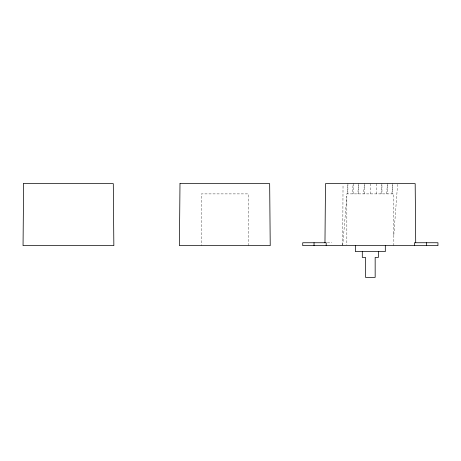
<?xml version="1.0" encoding="UTF-8"?>
<svg xmlns="http://www.w3.org/2000/svg" width="461" height="461" viewBox="0 0 461 461"><rect width="100%" height="100%" fill="white"/><g stroke="black" fill="none" stroke-linecap="round" stroke-linejoin="round"><path stroke-width="0.35" stroke-dasharray="2.31 1.73" d="M364.472 193.891L364.484 183.634L363.51 193.891M358.71 193.891L358.733 183.634L357.776 193.891M347.871 193.891L347.917 183.634L347.052 193.891M353.143 193.891L353.178 183.634L352.262 193.891M342.702 244.929L343.036 184.348M393.832 234.908L397.584 184.348M391.925 193.891L392.755 183.634L392.801 193.891M342.696 245.638L346.839 196.426M386.6 193.891L387.499 183.634L387.534 193.891M381.005 193.891L381.944 183.634L381.967 193.891M327.362 242.745L331.88 242.745M376.188 183.634L376.205 193.891M393.832 245.638L393.832 193.891L346.839 193.891L346.839 244.924M370.339 183.634L370.339 193.891M248.323 245.638L248.323 193.891L201.33 193.891L201.33 245.638"/><path stroke-width="0.69" d="M324.965 242.745L325.501 183.634L415.177 183.634L415.713 242.745M326.186 245.638L326.215 242.745L302.727 242.745L302.727 245.638L437.95 245.638L437.95 242.745L414.462 242.745L414.485 245.638M426.638 242.745L426.638 245.638M385.315 245.638L385.315 251.585L355.356 251.585L355.356 245.638M378.372 251.585L378.372 257.434L375.162 257.434L375.162 277.366L365.515 277.366L365.515 257.434L362.3 257.434L362.3 251.585M314.039 242.745L314.039 245.638M23.615 183.634L23.05 245.638L113.855 245.638L113.291 183.634L23.615 183.634M179.986 183.634L179.427 245.638L270.227 245.638L269.668 183.634L179.986 183.634"/></g></svg>
